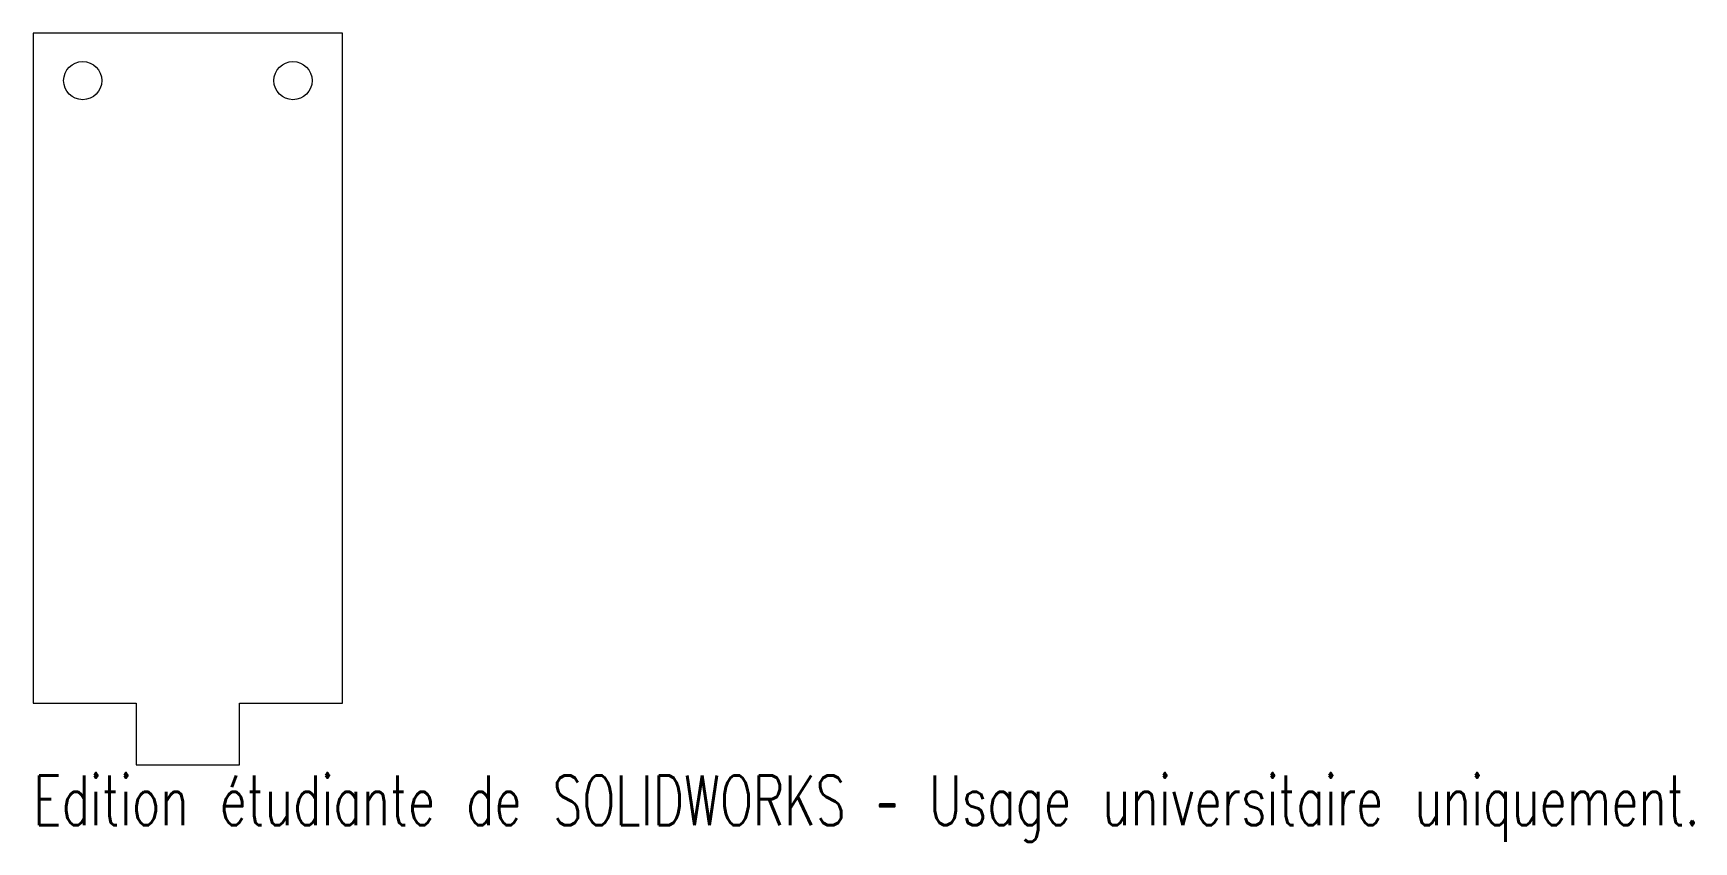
# Model space of a CAD drawing. Header units: millimetres. Extents: x -30 to 131, y -7 to 71.
import ezdxf

# ---------------------------------------------------------------- set-up
doc = ezdxf.new("R2010")
doc.units = ezdxf.units.MM
doc.styles.add('SLDTEXTSTYLE0', font='TXT', dxfattribs={"width": 0.7, "bigfont": 'bigfont'})

msp = doc.modelspace()

# ---------------------------------------------------------------- linework, layer by layer
at = {"color": 7, "linetype": 'Continuous', "lineweight": 15}
for p, q in [((-30, 71), (-30, 6)), ((0, 71), (-30, 71)), ((0, 6), (0, 71)), ((-30, 6), (-20, 6)), ((-20, 6), (-20, 0)), ((-10, 6), (0, 6)), ((-10, 0), (-10, 6)), ((-20, 0), (-10, 0))]:
    msp.add_line(p, q, dxfattribs=at)
for centre in [(-25.2, 66.4), (-4.8, 66.4)]:
    msp.add_circle(centre, 1.85, dxfattribs=at)

# ---------------------------------------------------------------- texts
at = {"color": 7, "linetype": 'Continuous', "insert": (-30, -1.02), "char_height": 4.8336, "attachment_point": 1, "style": 'SLDTEXTSTYLE0'}
msp.add_mtext('Edition étudiante de SOLIDWORKS – Usage universitaire uniquement.', dxfattribs=at)

doc.saveas('drawing.dxf')
